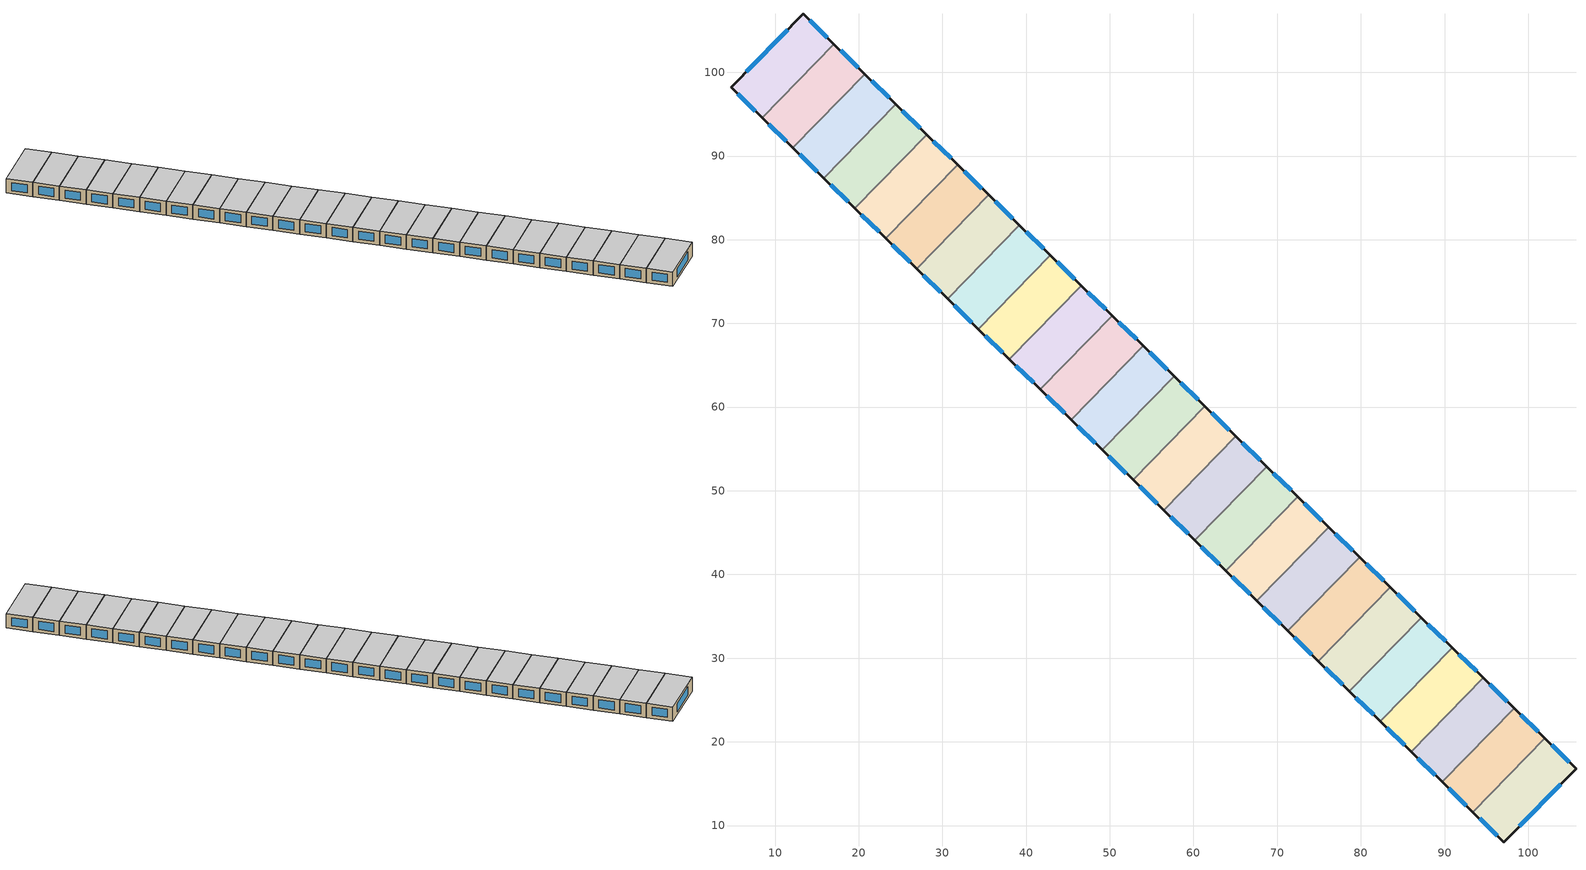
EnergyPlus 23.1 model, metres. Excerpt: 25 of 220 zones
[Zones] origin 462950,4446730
b4d3a6907eb68654_F0_dwelling_0
 floor ground (EU_floor_Construction): 105.7,16.8 97.07,8.03 93.39,11.62 101.99,20.43 z0
 wall outside (EU_wall_Construction): 93.39,11.62 97.07,8.03 105.7,16.8 101.99,20.43 z0:3
 wall to b4d3a6907eb68654_F0_dwelling_1 (EU_wall_Construction): 101.99,20.43 93.39,11.62 z0:3
 window (EU_Window_Construction): 104.91,17.58 102.79,19.65 / 98.92,9.91 103.85,14.92 / 94.18,10.85 96.28,8.8 z0.64:2.36
 ceiling to b4d3a6907eb68654_F1_dwelling_0 (EU_floor_Construction): 97.07,8.03 105.7,16.8 101.99,20.43 93.39,11.62 z3
b4d3a6907eb68654_F0_dwelling_1
 floor ground (EU_floor_Construction): 101.99,20.43 93.39,11.62 89.7,15.23 98.3,24.03 z0
 wall outside (EU_wall_Construction): 89.7,15.23 93.39,11.62 / 101.99,20.43 98.3,24.03 z0:3
 wall to b4d3a6907eb68654_F0_dwelling_2 (EU_wall_Construction): 98.3,24.03 89.7,15.23 z0:3
 window (EU_Window_Construction): 90.49,14.45 92.6,12.39 / 101.2,21.2 99.09,23.26 z0.64:2.36
 ceiling to b4d3a6907eb68654_F1_dwelling_1 (EU_floor_Construction): 93.39,11.62 101.99,20.43 98.3,24.03 89.7,15.23 z3
b4d3a6907eb68654_F0_dwelling_10
 floor ground (EU_floor_Construction): 68.76,52.88 60.16,44.08 56.47,47.69 65.06,56.49 z0
 wall outside (EU_wall_Construction): 56.47,47.69 60.16,44.08 / 68.76,52.88 65.06,56.49 z0:3
 wall to b4d3a6907eb68654_F0_dwelling_9 (EU_wall_Construction): 60.16,44.08 68.76,52.88 z0:3
 wall to b4d3a6907eb68654_F0_dwelling_11 (EU_wall_Construction): 65.06,56.49 56.47,47.69 z0:3
 window (EU_Window_Construction): 57.26,46.91 59.37,44.85 / 67.97,53.65 65.85,55.72 z0.64:2.36
 ceiling to b4d3a6907eb68654_F1_dwelling_10 (EU_floor_Construction): 60.16,44.08 68.76,52.88 65.06,56.49 56.47,47.69 z3
b4d3a6907eb68654_F0_dwelling_11
 floor ground (EU_floor_Construction): 65.06,56.49 56.47,47.69 52.77,51.29 61.37,60.1 z0
 wall outside (EU_wall_Construction): 52.77,51.29 56.47,47.69 / 65.06,56.49 61.37,60.1 z0:3
 wall to b4d3a6907eb68654_F0_dwelling_12 (EU_wall_Construction): 61.37,60.1 52.77,51.29 z0:3
 window (EU_Window_Construction): 53.56,50.52 55.67,48.46 / 64.27,57.26 62.16,59.32 z0.64:2.36
 ceiling to b4d3a6907eb68654_F1_dwelling_11 (EU_floor_Construction): 56.47,47.69 65.06,56.49 61.37,60.1 52.77,51.29 z3
b4d3a6907eb68654_F0_dwelling_12
 floor ground (EU_floor_Construction): 61.37,60.1 52.77,51.29 49.08,54.9 57.68,63.7 z0
 wall outside (EU_wall_Construction): 49.08,54.9 52.77,51.29 / 61.37,60.1 57.68,63.7 z0:3
 wall to b4d3a6907eb68654_F0_dwelling_13 (EU_wall_Construction): 57.68,63.7 49.08,54.9 z0:3
 window (EU_Window_Construction): 49.87,54.13 51.98,52.06 / 60.58,60.87 58.47,62.93 z0.64:2.36
 ceiling to b4d3a6907eb68654_F1_dwelling_12 (EU_floor_Construction): 52.77,51.29 61.37,60.1 57.68,63.7 49.08,54.9 z3
b4d3a6907eb68654_F0_dwelling_13
 floor ground (EU_floor_Construction): 57.68,63.7 49.08,54.9 45.39,58.51 53.98,67.31 z0
 wall outside (EU_wall_Construction): 45.39,58.51 49.08,54.9 / 57.68,63.7 53.98,67.31 z0:3
 wall to b4d3a6907eb68654_F0_dwelling_14 (EU_wall_Construction): 53.98,67.31 45.39,58.51 z0:3
 window (EU_Window_Construction): 46.18,57.73 48.29,55.67 / 56.89,64.47 54.77,66.54 z0.64:2.36
 ceiling to b4d3a6907eb68654_F1_dwelling_13 (EU_floor_Construction): 49.08,54.9 57.68,63.7 53.98,67.31 45.39,58.51 z3
b4d3a6907eb68654_F0_dwelling_14
 floor ground (EU_floor_Construction): 53.98,67.31 45.39,58.51 41.69,62.11 50.29,70.92 z0
 wall outside (EU_wall_Construction): 41.69,62.11 45.39,58.51 / 53.98,67.31 50.29,70.92 z0:3
 wall to b4d3a6907eb68654_F0_dwelling_15 (EU_wall_Construction): 50.29,70.92 41.69,62.11 z0:3
 window (EU_Window_Construction): 42.48,61.34 44.59,59.28 / 53.19,68.08 51.08,70.14 z0.64:2.36
 ceiling to b4d3a6907eb68654_F1_dwelling_14 (EU_floor_Construction): 45.39,58.51 53.98,67.31 50.29,70.92 41.69,62.11 z3
b4d3a6907eb68654_F0_dwelling_15
 floor ground (EU_floor_Construction): 50.29,70.92 41.69,62.11 38,65.72 46.6,74.52 z0
 wall outside (EU_wall_Construction): 38,65.72 41.69,62.11 / 50.29,70.92 46.6,74.52 z0:3
 wall to b4d3a6907eb68654_F0_dwelling_16 (EU_wall_Construction): 46.6,74.52 38,65.72 z0:3
 window (EU_Window_Construction): 38.79,64.95 40.9,62.89 / 49.5,71.69 47.39,73.75 z0.64:2.36
 ceiling to b4d3a6907eb68654_F1_dwelling_15 (EU_floor_Construction): 41.69,62.11 50.29,70.92 46.6,74.52 38,65.72 z3
b4d3a6907eb68654_F0_dwelling_16
 floor ground (EU_floor_Construction): 46.6,74.52 38,65.72 34.31,69.33 42.9,78.13 z0
 wall outside (EU_wall_Construction): 34.31,69.33 38,65.72 / 46.6,74.52 42.9,78.13 z0:3
 wall to b4d3a6907eb68654_F0_dwelling_17 (EU_wall_Construction): 42.9,78.13 34.31,69.33 z0:3
 window (EU_Window_Construction): 35.1,68.55 37.21,66.49 / 45.8,75.3 43.69,77.36 z0.64:2.36
 ceiling to b4d3a6907eb68654_F1_dwelling_16 (EU_floor_Construction): 38,65.72 46.6,74.52 42.9,78.13 34.31,69.33 z3
b4d3a6907eb68654_F0_dwelling_17
 floor ground (EU_floor_Construction): 42.9,78.13 34.31,69.33 30.61,72.93 39.21,81.74 z0
 wall outside (EU_wall_Construction): 30.61,72.93 34.31,69.33 / 42.9,78.13 39.21,81.74 z0:3
 wall to b4d3a6907eb68654_F0_dwelling_18 (EU_wall_Construction): 39.21,81.74 30.61,72.93 z0:3
 window (EU_Window_Construction): 31.4,72.16 33.51,70.1 / 42.11,78.9 40,80.96 z0.64:2.36
 ceiling to b4d3a6907eb68654_F1_dwelling_17 (EU_floor_Construction): 34.31,69.33 42.9,78.13 39.21,81.74 30.61,72.93 z3
b4d3a6907eb68654_F0_dwelling_18
 floor ground (EU_floor_Construction): 39.21,81.74 30.61,72.93 26.92,76.54 35.52,85.34 z0
 wall outside (EU_wall_Construction): 26.92,76.54 30.61,72.93 / 39.21,81.74 35.52,85.34 z0:3
 wall to b4d3a6907eb68654_F0_dwelling_19 (EU_wall_Construction): 35.52,85.34 26.92,76.54 z0:3
 window (EU_Window_Construction): 27.71,75.77 29.82,73.71 / 38.42,82.51 36.31,84.57 z0.64:2.36
 ceiling to b4d3a6907eb68654_F1_dwelling_18 (EU_floor_Construction): 30.61,72.93 39.21,81.74 35.52,85.34 26.92,76.54 z3
b4d3a6907eb68654_F0_dwelling_19
 floor ground (EU_floor_Construction): 35.52,85.34 26.92,76.54 23.22,80.15 31.82,88.95 z0
 wall outside (EU_wall_Construction): 23.22,80.15 26.92,76.54 / 35.52,85.34 31.82,88.95 z0:3
 wall to b4d3a6907eb68654_F0_dwelling_20 (EU_wall_Construction): 31.82,88.95 23.22,80.15 z0:3
 window (EU_Window_Construction): 24.02,79.38 26.13,77.31 / 34.72,86.12 32.61,88.18 z0.64:2.36
 ceiling to b4d3a6907eb68654_F1_dwelling_19 (EU_floor_Construction): 26.92,76.54 35.52,85.34 31.82,88.95 23.22,80.15 z3
b4d3a6907eb68654_F0_dwelling_2
 floor ground (EU_floor_Construction): 98.3,24.03 89.7,15.23 86.01,18.83 94.61,27.64 z0
 wall outside (EU_wall_Construction): 86.01,18.83 89.7,15.23 / 98.3,24.03 94.61,27.64 z0:3
 wall to b4d3a6907eb68654_F0_dwelling_3 (EU_wall_Construction): 94.61,27.64 86.01,18.83 z0:3
 window (EU_Window_Construction): 86.8,18.06 88.91,16 / 97.51,24.8 95.4,26.87 z0.64:2.36
 ceiling to b4d3a6907eb68654_F1_dwelling_2 (EU_floor_Construction): 89.7,15.23 98.3,24.03 94.61,27.64 86.01,18.83 z3
b4d3a6907eb68654_F0_dwelling_20
 floor ground (EU_floor_Construction): 31.82,88.95 23.22,80.15 19.53,83.76 28.13,92.56 z0
 wall outside (EU_wall_Construction): 19.53,83.76 23.22,80.15 / 31.82,88.95 28.13,92.56 z0:3
 wall to b4d3a6907eb68654_F0_dwelling_21 (EU_wall_Construction): 28.13,92.56 19.53,83.76 z0:3
 window (EU_Window_Construction): 20.32,82.98 22.43,80.92 / 31.03,89.72 28.92,91.79 z0.64:2.36
 ceiling to b4d3a6907eb68654_F1_dwelling_20 (EU_floor_Construction): 23.22,80.15 31.82,88.95 28.13,92.56 19.53,83.76 z3
b4d3a6907eb68654_F0_dwelling_21
 floor ground (EU_floor_Construction): 28.13,92.56 19.53,83.76 15.84,87.36 24.43,96.17 z0
 wall outside (EU_wall_Construction): 15.84,87.36 19.53,83.76 / 28.13,92.56 24.43,96.17 z0:3
 wall to b4d3a6907eb68654_F0_dwelling_22 (EU_wall_Construction): 24.43,96.17 15.84,87.36 z0:3
 window (EU_Window_Construction): 16.63,86.59 18.74,84.53 / 27.34,93.33 25.22,95.39 z0.64:2.36
 ceiling to b4d3a6907eb68654_F1_dwelling_21 (EU_floor_Construction): 19.53,83.76 28.13,92.56 24.43,96.17 15.84,87.36 z3
b4d3a6907eb68654_F0_dwelling_22
 floor ground (EU_floor_Construction): 24.43,96.17 15.84,87.36 12.14,90.97 20.74,99.77 z0
 wall outside (EU_wall_Construction): 12.14,90.97 15.84,87.36 / 24.43,96.17 20.74,99.77 z0:3
 wall to b4d3a6907eb68654_F0_dwelling_23 (EU_wall_Construction): 20.74,99.77 12.14,90.97 z0:3
 window (EU_Window_Construction): 12.94,90.2 15.05,88.14 / 23.64,96.94 21.53,99 z0.64:2.36
 ceiling to b4d3a6907eb68654_F1_dwelling_22 (EU_floor_Construction): 15.84,87.36 24.43,96.17 20.74,99.77 12.14,90.97 z3
b4d3a6907eb68654_F0_dwelling_23
 floor ground (EU_floor_Construction): 20.74,99.77 12.14,90.97 8.45,94.58 17.04,103.38 z0
 wall outside (EU_wall_Construction): 8.45,94.58 12.14,90.97 / 20.74,99.77 17.04,103.38 z0:3
 wall to b4d3a6907eb68654_F0_dwelling_24 (EU_wall_Construction): 17.04,103.38 8.45,94.58 z0:3
 window (EU_Window_Construction): 9.24,93.81 11.35,91.74 / 19.95,100.55 17.84,102.61 z0.64:2.36
 ceiling to b4d3a6907eb68654_F1_dwelling_23 (EU_floor_Construction): 12.14,90.97 20.74,99.77 17.04,103.38 8.45,94.58 z3
b4d3a6907eb68654_F0_dwelling_24
 floor ground (EU_floor_Construction): 17.04,103.38 8.45,94.58 4.74,98.2 13.37,106.97 z0
 wall outside (EU_wall_Construction): 17.04,103.38 13.37,106.97 4.74,98.2 8.45,94.58 z0:3
 window (EU_Window_Construction): 5.53,97.43 7.65,95.36 / 11.52,105.09 6.59,100.08 / 16.26,104.15 14.15,106.2 z0.64:2.36
 ceiling to b4d3a6907eb68654_F1_dwelling_24 (EU_floor_Construction): 8.45,94.58 17.04,103.38 13.37,106.97 4.74,98.2 z3
b4d3a6907eb68654_F0_dwelling_3
 floor ground (EU_floor_Construction): 94.61,27.64 86.01,18.83 82.32,22.44 90.91,31.24 z0
 wall outside (EU_wall_Construction): 82.32,22.44 86.01,18.83 / 94.61,27.64 90.91,31.24 z0:3
 wall to b4d3a6907eb68654_F0_dwelling_4 (EU_wall_Construction): 90.91,31.24 82.32,22.44 z0:3
 window (EU_Window_Construction): 83.11,21.67 85.22,19.61 / 93.82,28.41 91.71,30.47 z0.64:2.36
 ceiling to b4d3a6907eb68654_F1_dwelling_3 (EU_floor_Construction): 86.01,18.83 94.61,27.64 90.91,31.24 82.32,22.44 z3
b4d3a6907eb68654_F0_dwelling_4
 floor ground (EU_floor_Construction): 90.91,31.24 82.32,22.44 78.62,26.05 87.22,34.85 z0
 wall outside (EU_wall_Construction): 78.62,26.05 82.32,22.44 / 90.91,31.24 87.22,34.85 z0:3
 wall to b4d3a6907eb68654_F0_dwelling_5 (EU_wall_Construction): 87.22,34.85 78.62,26.05 z0:3
 window (EU_Window_Construction): 79.41,25.27 81.52,23.21 / 90.12,32.02 88.01,34.08 z0.64:2.36
 ceiling to b4d3a6907eb68654_F1_dwelling_4 (EU_floor_Construction): 82.32,22.44 90.91,31.24 87.22,34.85 78.62,26.05 z3
b4d3a6907eb68654_F0_dwelling_5
 floor ground (EU_floor_Construction): 87.22,34.85 78.62,26.05 74.93,29.65 83.53,38.46 z0
 wall outside (EU_wall_Construction): 74.93,29.65 78.62,26.05 / 87.22,34.85 83.53,38.46 z0:3
 wall to b4d3a6907eb68654_F0_dwelling_6 (EU_wall_Construction): 83.53,38.46 74.93,29.65 z0:3
 window (EU_Window_Construction): 75.72,28.88 77.83,26.82 / 86.43,35.62 84.32,37.68 z0.64:2.36
 ceiling to b4d3a6907eb68654_F1_dwelling_5 (EU_floor_Construction): 78.62,26.05 87.22,34.85 83.53,38.46 74.93,29.65 z3
b4d3a6907eb68654_F0_dwelling_6
 floor ground (EU_floor_Construction): 83.53,38.46 74.93,29.65 71.24,33.26 79.84,42.06 z0
 wall outside (EU_wall_Construction): 71.24,33.26 74.93,29.65 / 83.53,38.46 79.84,42.06 z0:3
 wall to b4d3a6907eb68654_F0_dwelling_7 (EU_wall_Construction): 79.84,42.06 71.24,33.26 z0:3
 window (EU_Window_Construction): 72.03,32.49 74.14,30.43 / 82.74,39.23 80.63,41.29 z0.64:2.36
 ceiling to b4d3a6907eb68654_F1_dwelling_6 (EU_floor_Construction): 74.93,29.65 83.53,38.46 79.84,42.06 71.24,33.26 z3
b4d3a6907eb68654_F0_dwelling_7
 floor ground (EU_floor_Construction): 79.84,42.06 71.24,33.26 67.54,36.87 76.14,45.67 z0
 wall outside (EU_wall_Construction): 67.54,36.87 71.24,33.26 / 79.84,42.06 76.14,45.67 z0:3
 wall to b4d3a6907eb68654_F0_dwelling_8 (EU_wall_Construction): 76.14,45.67 67.54,36.87 z0:3
 window (EU_Window_Construction): 68.34,36.09 70.45,34.03 / 79.04,42.84 76.93,44.9 z0.64:2.36
 ceiling to b4d3a6907eb68654_F1_dwelling_7 (EU_floor_Construction): 71.24,33.26 79.84,42.06 76.14,45.67 67.54,36.87 z3
b4d3a6907eb68654_F0_dwelling_8
 floor ground (EU_floor_Construction): 76.14,45.67 67.54,36.87 63.85,40.47 72.45,49.28 z0
 wall outside (EU_wall_Construction): 63.85,40.47 67.54,36.87 / 76.14,45.67 72.45,49.28 z0:3
 wall to b4d3a6907eb68654_F0_dwelling_9 (EU_wall_Construction): 72.45,49.28 63.85,40.47 z0:3
 window (EU_Window_Construction): 64.64,39.7 66.75,37.64 / 75.35,46.44 73.24,48.5 z0.64:2.36
 ceiling to b4d3a6907eb68654_F1_dwelling_8 (EU_floor_Construction): 67.54,36.87 76.14,45.67 72.45,49.28 63.85,40.47 z3
b4d3a6907eb68654_F0_dwelling_9
 floor ground (EU_floor_Construction): 72.45,49.28 63.85,40.47 60.16,44.08 68.76,52.88 z0
 wall outside (EU_wall_Construction): 60.16,44.08 63.85,40.47 / 72.45,49.28 68.76,52.88 z0:3
 window (EU_Window_Construction): 60.95,43.31 63.06,41.25 / 71.66,50.05 69.55,52.11 z0.64:2.36
 ceiling to b4d3a6907eb68654_F1_dwelling_9 (EU_floor_Construction): 63.85,40.47 72.45,49.28 68.76,52.88 60.16,44.08 z3
[Building]
EU S2 Campaign: North Axis=0; Terrain=City; Solar Distribution=FullExterior
[Site:Location]
Yerevan-Zvartnots.Intl.AP: Latitude=40.15; Longitude=44.383; Time Zone=4; Elevation=854
[SizingPeriod:WeatherFileDays]
AnnualSizingPeriod: Begin Month=1; Begin Day of Month=1; End Month=12; End Day of Month=31; Day of Week for Start Day=Monday; Use Weather File Daylight Saving Period=No; Use Weather File Rain and Snow Indicators=No
[MATERIAL]
EU_InternalMass_Material: Roughness=MediumRough; Thickness=0.1; Conductivity=1; Density=1800; Specific Heat=900; Thermal Absorptance=0.9; Solar Absorptance=0.7; Visible Absorptance=0.7
[MATERIAL:NOMASS] Roughness=MediumRough; Thermal Absorptance=0.9; Solar Absorptance=0.7; Visible Absorptance=0.7
Name | Thermal Resistance
EU_wall_NoMass | 1.05043
EU_floor_NoMass | 0.478065
[WINDOWMATERIAL:SIMPLEGLAZINGSYSTEM]
EU_Window_SimpleGlazing: UFactor=2.5566; Solar Heat Gain Coefficient=0.75; Visible Transmittance=0.75
[CONSTRUCTION]
EU_wall_Construction: EU_wall_NoMass
EU_floor_Construction: EU_floor_NoMass
EU_Window_Construction: EU_Window_SimpleGlazing
EU_InternalMass_Construction: EU_InternalMass_Material
[ZONE] Type=1; Multiplier=1; Ceiling Height=autocalculate; Floor Area=autocalculate; Part of Total Floor Area=Yes
Name | Volume
b4d3a6907eb68654_F0_dwelling_0; b4d3a6907eb68654_F0_dwelling_5 | 190.563
b4d3a6907eb68654_F0_dwelling_1; b4d3a6907eb68654_F0_dwelling_2 | 190.556
b4d3a6907eb68654_F0_dwelling_10; b4d3a6907eb68654_F0_dwelling_8 | 190.575
b4d3a6907eb68654_F0_dwelling_11 | 190.55
b4d3a6907eb68654_F0_dwelling_12 | 190.549
b4d3a6907eb68654_F0_dwelling_13; b4d3a6907eb68654_F0_dwelling_3; b4d3a6907eb68654_F0_dwelling_4 | 190.582
b4d3a6907eb68654_F0_dwelling_14 | 190.557
b4d3a6907eb68654_F0_dwelling_15 | 190.59
b4d3a6907eb68654_F0_dwelling_16 | 190.545
b4d3a6907eb68654_F0_dwelling_17 | 190.58
b4d3a6907eb68654_F0_dwelling_18 | 190.534
b4d3a6907eb68654_F0_dwelling_19 | 190.562
b4d3a6907eb68654_F0_dwelling_20 | 190.587
b4d3a6907eb68654_F0_dwelling_21 | 190.524
b4d3a6907eb68654_F0_dwelling_22 | 190.558
b4d3a6907eb68654_F0_dwelling_23 | 190.609
b4d3a6907eb68654_F0_dwelling_24 | 190.527
b4d3a6907eb68654_F0_dwelling_6 | 190.553
b4d3a6907eb68654_F0_dwelling_7 | 190.56
b4d3a6907eb68654_F0_dwelling_9 | 190.523
[INTERNALMASS] Construction=EU_InternalMass_Construction
Name | Zone or ZoneList | Surface Area
b4d3a6907eb68654_F0_dwelling_0_EU_InternalMass | b4d3a6907eb68654_F0_dwelling_0 | 63.5208
b4d3a6907eb68654_F0_dwelling_1_EU_InternalMass | b4d3a6907eb68654_F0_dwelling_1 | 63.5187
b4d3a6907eb68654_F0_dwelling_2_EU_InternalMass | b4d3a6907eb68654_F0_dwelling_2 | 63.5187
b4d3a6907eb68654_F0_dwelling_3_EU_InternalMass | b4d3a6907eb68654_F0_dwelling_3 | 63.5273
b4d3a6907eb68654_F0_dwelling_4_EU_InternalMass | b4d3a6907eb68654_F0_dwelling_4 | 63.5273
b4d3a6907eb68654_F0_dwelling_5_EU_InternalMass | b4d3a6907eb68654_F0_dwelling_5 | 63.5211
b4d3a6907eb68654_F0_dwelling_6_EU_InternalMass | b4d3a6907eb68654_F0_dwelling_6 | 63.5176
b4d3a6907eb68654_F0_dwelling_7_EU_InternalMass | b4d3a6907eb68654_F0_dwelling_7 | 63.52
b4d3a6907eb68654_F0_dwelling_8_EU_InternalMass | b4d3a6907eb68654_F0_dwelling_8 | 63.5251
b4d3a6907eb68654_F0_dwelling_9_EU_InternalMass | b4d3a6907eb68654_F0_dwelling_9 | 63.5077
b4d3a6907eb68654_F0_dwelling_10_EU_InternalMass | b4d3a6907eb68654_F0_dwelling_10 | 63.5251
b4d3a6907eb68654_F0_dwelling_11_EU_InternalMass | b4d3a6907eb68654_F0_dwelling_11 | 63.5164
b4d3a6907eb68654_F0_dwelling_12_EU_InternalMass | b4d3a6907eb68654_F0_dwelling_12 | 63.5164
b4d3a6907eb68654_F0_dwelling_13_EU_InternalMass | b4d3a6907eb68654_F0_dwelling_13 | 63.5277
b4d3a6907eb68654_F0_dwelling_14_EU_InternalMass | b4d3a6907eb68654_F0_dwelling_14 | 63.5189
b4d3a6907eb68654_F0_dwelling_15_EU_InternalMass | b4d3a6907eb68654_F0_dwelling_15 | 63.5301
b4d3a6907eb68654_F0_dwelling_16_EU_InternalMass | b4d3a6907eb68654_F0_dwelling_16 | 63.5153
b4d3a6907eb68654_F0_dwelling_17_EU_InternalMass | b4d3a6907eb68654_F0_dwelling_17 | 63.5265
b4d3a6907eb68654_F0_dwelling_18_EU_InternalMass | b4d3a6907eb68654_F0_dwelling_18 | 63.5116
b4d3a6907eb68654_F0_dwelling_19_EU_InternalMass | b4d3a6907eb68654_F0_dwelling_19 | 63.5204
b4d3a6907eb68654_F0_dwelling_20_EU_InternalMass | b4d3a6907eb68654_F0_dwelling_20 | 63.529
b4d3a6907eb68654_F0_dwelling_21_EU_InternalMass | b4d3a6907eb68654_F0_dwelling_21 | 63.508
b4d3a6907eb68654_F0_dwelling_22_EU_InternalMass | b4d3a6907eb68654_F0_dwelling_22 | 63.5192
b4d3a6907eb68654_F0_dwelling_23_EU_InternalMass | b4d3a6907eb68654_F0_dwelling_23 | 63.5366
b4d3a6907eb68654_F0_dwelling_24_EU_InternalMass | b4d3a6907eb68654_F0_dwelling_24 | 63.5092
[OTHEREQUIPMENT] Fuel Type=Electricity; Design Level Calculation Method=Watts/Area; Power per Zone Floor Area=1; Fraction Latent=0; Fraction Radiant=0; Fraction Lost=0; Carbon Dioxide Generation Rate=0; EndUse Subcategory=EU_Step8_InternalGains
Name | Zone or ZoneList or Space or SpaceList | Schedule
EU_Step8_InternalGain_b4d3a6907eb68654_F0_dwelling_0_f000 | b4d3a6907eb68654_F0_dwelling_0 | EU_Step8_GainSchedule_b4d3a6907eb68654_F0_dwelling_0_f000
EU_Step8_InternalGain_b4d3a6907eb68654_F0_dwelling_1_f000 | b4d3a6907eb68654_F0_dwelling_1 | EU_Step8_GainSchedule_b4d3a6907eb68654_F0_dwelling_1_f000
EU_Step8_InternalGain_b4d3a6907eb68654_F0_dwelling_2_f000 | b4d3a6907eb68654_F0_dwelling_2 | EU_Step8_GainSchedule_b4d3a6907eb68654_F0_dwelling_2_f000
EU_Step8_InternalGain_b4d3a6907eb68654_F0_dwelling_3_f000 | b4d3a6907eb68654_F0_dwelling_3 | EU_Step8_GainSchedule_b4d3a6907eb68654_F0_dwelling_3_f000
EU_Step8_InternalGain_b4d3a6907eb68654_F0_dwelling_4_f000 | b4d3a6907eb68654_F0_dwelling_4 | EU_Step8_GainSchedule_b4d3a6907eb68654_F0_dwelling_4_f000
EU_Step8_InternalGain_b4d3a6907eb68654_F0_dwelling_5_f000 | b4d3a6907eb68654_F0_dwelling_5 | EU_Step8_GainSchedule_b4d3a6907eb68654_F0_dwelling_5_f000
EU_Step8_InternalGain_b4d3a6907eb68654_F0_dwelling_6_f000 | b4d3a6907eb68654_F0_dwelling_6 | EU_Step8_GainSchedule_b4d3a6907eb68654_F0_dwelling_6_f000
EU_Step8_InternalGain_b4d3a6907eb68654_F0_dwelling_7_f000 | b4d3a6907eb68654_F0_dwelling_7 | EU_Step8_GainSchedule_b4d3a6907eb68654_F0_dwelling_7_f000
EU_Step8_InternalGain_b4d3a6907eb68654_F0_dwelling_8_f000 | b4d3a6907eb68654_F0_dwelling_8 | EU_Step8_GainSchedule_b4d3a6907eb68654_F0_dwelling_8_f000
EU_Step8_InternalGain_b4d3a6907eb68654_F0_dwelling_9_f000 | b4d3a6907eb68654_F0_dwelling_9 | EU_Step8_GainSchedule_b4d3a6907eb68654_F0_dwelling_9_f000
EU_Step8_InternalGain_b4d3a6907eb68654_F0_dwelling_10_f000 | b4d3a6907eb68654_F0_dwelling_10 | EU_Step8_GainSchedule_b4d3a6907eb68654_F0_dwelling_10_f000
EU_Step8_InternalGain_b4d3a6907eb68654_F0_dwelling_11_f000 | b4d3a6907eb68654_F0_dwelling_11 | EU_Step8_GainSchedule_b4d3a6907eb68654_F0_dwelling_11_f000
EU_Step8_InternalGain_b4d3a6907eb68654_F0_dwelling_12_f000 | b4d3a6907eb68654_F0_dwelling_12 | EU_Step8_GainSchedule_b4d3a6907eb68654_F0_dwelling_12_f000
EU_Step8_InternalGain_b4d3a6907eb68654_F0_dwelling_13_f000 | b4d3a6907eb68654_F0_dwelling_13 | EU_Step8_GainSchedule_b4d3a6907eb68654_F0_dwelling_13_f000
EU_Step8_InternalGain_b4d3a6907eb68654_F0_dwelling_14_f000 | b4d3a6907eb68654_F0_dwelling_14 | EU_Step8_GainSchedule_b4d3a6907eb68654_F0_dwelling_14_f000
EU_Step8_InternalGain_b4d3a6907eb68654_F0_dwelling_15_f000 | b4d3a6907eb68654_F0_dwelling_15 | EU_Step8_GainSchedule_b4d3a6907eb68654_F0_dwelling_15_f000
EU_Step8_InternalGain_b4d3a6907eb68654_F0_dwelling_16_f000 | b4d3a6907eb68654_F0_dwelling_16 | EU_Step8_GainSchedule_b4d3a6907eb68654_F0_dwelling_16_f000
EU_Step8_InternalGain_b4d3a6907eb68654_F0_dwelling_17_f000 | b4d3a6907eb68654_F0_dwelling_17 | EU_Step8_GainSchedule_b4d3a6907eb68654_F0_dwelling_17_f000
EU_Step8_InternalGain_b4d3a6907eb68654_F0_dwelling_18_f000 | b4d3a6907eb68654_F0_dwelling_18 | EU_Step8_GainSchedule_b4d3a6907eb68654_F0_dwelling_18_f000
EU_Step8_InternalGain_b4d3a6907eb68654_F0_dwelling_19_f000 | b4d3a6907eb68654_F0_dwelling_19 | EU_Step8_GainSchedule_b4d3a6907eb68654_F0_dwelling_19_f000
EU_Step8_InternalGain_b4d3a6907eb68654_F0_dwelling_20_f000 | b4d3a6907eb68654_F0_dwelling_20 | EU_Step8_GainSchedule_b4d3a6907eb68654_F0_dwelling_20_f000
EU_Step8_InternalGain_b4d3a6907eb68654_F0_dwelling_21_f000 | b4d3a6907eb68654_F0_dwelling_21 | EU_Step8_GainSchedule_b4d3a6907eb68654_F0_dwelling_21_f000
EU_Step8_InternalGain_b4d3a6907eb68654_F0_dwelling_22_f000 | b4d3a6907eb68654_F0_dwelling_22 | EU_Step8_GainSchedule_b4d3a6907eb68654_F0_dwelling_22_f000
EU_Step8_InternalGain_b4d3a6907eb68654_F0_dwelling_23_f000 | b4d3a6907eb68654_F0_dwelling_23 | EU_Step8_GainSchedule_b4d3a6907eb68654_F0_dwelling_23_f000
EU_Step8_InternalGain_b4d3a6907eb68654_F0_dwelling_24_f000 | b4d3a6907eb68654_F0_dwelling_24 | EU_Step8_GainSchedule_b4d3a6907eb68654_F0_dwelling_24_f000
[ZONEVENTILATION:DESIGNFLOWRATE] Schedule=EU_AlwaysOn; Design Flow Rate Calculation Method=AirChanges/Hour; Air Changes per Hour=0.557805; Ventilation Type=Natural; Fan Pressure Rise=0; Fan Total Efficiency=1; Constant Term Coefficient=1; Temperature Term Coefficient=0; Velocity Term Coefficient=0; Velocity Squared Term Coefficient=0; Minimum Indoor Temperature=-100; Maximum Indoor Temperature=100; Delta Temperature=-100; Minimum Outdoor Temperature=-100; Maximum Outdoor Temperature=100; Maximum Wind Speed=40
Name | Zone or ZoneList or Space or SpaceList
EU_ConstantAir_b4d3a6907eb68654_F0_dwelling_0 | b4d3a6907eb68654_F0_dwelling_0
EU_ConstantAir_b4d3a6907eb68654_F0_dwelling_1 | b4d3a6907eb68654_F0_dwelling_1
EU_ConstantAir_b4d3a6907eb68654_F0_dwelling_2 | b4d3a6907eb68654_F0_dwelling_2
EU_ConstantAir_b4d3a6907eb68654_F0_dwelling_3 | b4d3a6907eb68654_F0_dwelling_3
EU_ConstantAir_b4d3a6907eb68654_F0_dwelling_4 | b4d3a6907eb68654_F0_dwelling_4
EU_ConstantAir_b4d3a6907eb68654_F0_dwelling_5 | b4d3a6907eb68654_F0_dwelling_5
EU_ConstantAir_b4d3a6907eb68654_F0_dwelling_6 | b4d3a6907eb68654_F0_dwelling_6
EU_ConstantAir_b4d3a6907eb68654_F0_dwelling_7 | b4d3a6907eb68654_F0_dwelling_7
EU_ConstantAir_b4d3a6907eb68654_F0_dwelling_8 | b4d3a6907eb68654_F0_dwelling_8
EU_ConstantAir_b4d3a6907eb68654_F0_dwelling_9 | b4d3a6907eb68654_F0_dwelling_9
EU_ConstantAir_b4d3a6907eb68654_F0_dwelling_10 | b4d3a6907eb68654_F0_dwelling_10
EU_ConstantAir_b4d3a6907eb68654_F0_dwelling_11 | b4d3a6907eb68654_F0_dwelling_11
EU_ConstantAir_b4d3a6907eb68654_F0_dwelling_12 | b4d3a6907eb68654_F0_dwelling_12
EU_ConstantAir_b4d3a6907eb68654_F0_dwelling_13 | b4d3a6907eb68654_F0_dwelling_13
EU_ConstantAir_b4d3a6907eb68654_F0_dwelling_14 | b4d3a6907eb68654_F0_dwelling_14
EU_ConstantAir_b4d3a6907eb68654_F0_dwelling_15 | b4d3a6907eb68654_F0_dwelling_15
EU_ConstantAir_b4d3a6907eb68654_F0_dwelling_16 | b4d3a6907eb68654_F0_dwelling_16
EU_ConstantAir_b4d3a6907eb68654_F0_dwelling_17 | b4d3a6907eb68654_F0_dwelling_17
EU_ConstantAir_b4d3a6907eb68654_F0_dwelling_18 | b4d3a6907eb68654_F0_dwelling_18
EU_ConstantAir_b4d3a6907eb68654_F0_dwelling_19 | b4d3a6907eb68654_F0_dwelling_19
EU_ConstantAir_b4d3a6907eb68654_F0_dwelling_20 | b4d3a6907eb68654_F0_dwelling_20
EU_ConstantAir_b4d3a6907eb68654_F0_dwelling_21 | b4d3a6907eb68654_F0_dwelling_21
EU_ConstantAir_b4d3a6907eb68654_F0_dwelling_22 | b4d3a6907eb68654_F0_dwelling_22
EU_ConstantAir_b4d3a6907eb68654_F0_dwelling_23 | b4d3a6907eb68654_F0_dwelling_23
EU_ConstantAir_b4d3a6907eb68654_F0_dwelling_24 | b4d3a6907eb68654_F0_dwelling_24
[HVACTEMPLATE:THERMOSTAT] Constant Heating Setpoint=20; Constant Cooling Setpoint=50
EU_HeatOnly_b4d3a6907eb68654_F0_dwelling_0; EU_HeatOnly_b4d3a6907eb68654_F0_dwelling_1; EU_HeatOnly_b4d3a6907eb68654_F0_dwelling_2; EU_HeatOnly_b4d3a6907eb68654_F0_dwelling_3; EU_HeatOnly_b4d3a6907eb68654_F0_dwelling_4; EU_HeatOnly_b4d3a6907eb68654_F0_dwelling_5; EU_HeatOnly_b4d3a6907eb68654_F0_dwelling_6; EU_HeatOnly_b4d3a6907eb68654_F0_dwelling_7; EU_HeatOnly_b4d3a6907eb68654_F0_dwelling_8; EU_HeatOnly_b4d3a6907eb68654_F0_dwelling_9; EU_HeatOnly_b4d3a6907eb68654_F0_dwelling_10; EU_HeatOnly_b4d3a6907eb68654_F0_dwelling_11; EU_HeatOnly_b4d3a6907eb68654_F0_dwelling_12; EU_HeatOnly_b4d3a6907eb68654_F0_dwelling_13; EU_HeatOnly_b4d3a6907eb68654_F0_dwelling_14; EU_HeatOnly_b4d3a6907eb68654_F0_dwelling_15; EU_HeatOnly_b4d3a6907eb68654_F0_dwelling_16; EU_HeatOnly_b4d3a6907eb68654_F0_dwelling_17; EU_HeatOnly_b4d3a6907eb68654_F0_dwelling_18; EU_HeatOnly_b4d3a6907eb68654_F0_dwelling_19; EU_HeatOnly_b4d3a6907eb68654_F0_dwelling_20; EU_HeatOnly_b4d3a6907eb68654_F0_dwelling_21; EU_HeatOnly_b4d3a6907eb68654_F0_dwelling_22; EU_HeatOnly_b4d3a6907eb68654_F0_dwelling_23; EU_HeatOnly_b4d3a6907eb68654_F0_dwelling_24; EU_HeatOnly_b4d3a6907eb68654_F1_dwelling_0; EU_HeatOnly_b4d3a6907eb68654_F1_dwelling_1; EU_HeatOnly_b4d3a6907eb68654_F1_dwelling_2; EU_HeatOnly_b4d3a6907eb68654_F1_dwelling_3; EU_HeatOnly_b4d3a6907eb68654_F1_dwelling_4; EU_HeatOnly_b4d3a6907eb68654_F1_dwelling_5; EU_HeatOnly_b4d3a6907eb68654_F1_dwelling_6; EU_HeatOnly_b4d3a6907eb68654_F1_dwelling_7; EU_HeatOnly_b4d3a6907eb68654_F1_dwelling_8; EU_HeatOnly_b4d3a6907eb68654_F1_dwelling_9; EU_HeatOnly_b4d3a6907eb68654_F1_dwelling_10; EU_HeatOnly_b4d3a6907eb68654_F1_dwelling_11; EU_HeatOnly_b4d3a6907eb68654_F1_dwelling_12; EU_HeatOnly_b4d3a6907eb68654_F1_dwelling_13; EU_HeatOnly_b4d3a6907eb68654_F1_dwelling_14; EU_HeatOnly_b4d3a6907eb68654_F1_dwelling_15; EU_HeatOnly_b4d3a6907eb68654_F1_dwelling_16; EU_HeatOnly_b4d3a6907eb68654_F1_dwelling_17; EU_HeatOnly_b4d3a6907eb68654_F1_dwelling_18; EU_HeatOnly_b4d3a6907eb68654_F1_dwelling_19; EU_HeatOnly_b4d3a6907eb68654_F1_dwelling_20; EU_HeatOnly_b4d3a6907eb68654_F1_dwelling_21; EU_HeatOnly_b4d3a6907eb68654_F1_dwelling_22; EU_HeatOnly_b4d3a6907eb68654_F1_dwelling_23; EU_HeatOnly_b4d3a6907eb68654_F1_dwelling_24; EU_HeatOnly_b4d3a6907eb68654_F2_dwelling_0; EU_HeatOnly_b4d3a6907eb68654_F2_dwelling_1; EU_HeatOnly_b4d3a6907eb68654_F2_dwelling_2; EU_HeatOnly_b4d3a6907eb68654_F2_dwelling_3; EU_HeatOnly_b4d3a6907eb68654_F2_dwelling_4; EU_HeatOnly_b4d3a6907eb68654_F2_dwelling_5; EU_HeatOnly_b4d3a6907eb68654_F2_dwelling_6; EU_HeatOnly_b4d3a6907eb68654_F2_dwelling_7; EU_HeatOnly_b4d3a6907eb68654_F2_dwelling_8; EU_HeatOnly_b4d3a6907eb68654_F2_dwelling_9; EU_HeatOnly_b4d3a6907eb68654_F2_dwelling_10; EU_HeatOnly_b4d3a6907eb68654_F2_dwelling_11; EU_HeatOnly_b4d3a6907eb68654_F2_dwelling_12; EU_HeatOnly_b4d3a6907eb68654_F2_dwelling_13; EU_HeatOnly_b4d3a6907eb68654_F2_dwelling_14; EU_HeatOnly_b4d3a6907eb68654_F2_dwelling_15; EU_HeatOnly_b4d3a6907eb68654_F2_dwelling_16; EU_HeatOnly_b4d3a6907eb68654_F2_dwelling_17; EU_HeatOnly_b4d3a6907eb68654_F2_dwelling_18; EU_HeatOnly_b4d3a6907eb68654_F2_dwelling_19; EU_HeatOnly_b4d3a6907eb68654_F2_dwelling_20; EU_HeatOnly_b4d3a6907eb68654_F2_dwelling_21; EU_HeatOnly_b4d3a6907eb68654_F2_dwelling_22; EU_HeatOnly_b4d3a6907eb68654_F2_dwelling_23; EU_HeatOnly_b4d3a6907eb68654_F2_dwelling_24; EU_HeatOnly_b4d3a6907eb68654_F3_dwelling_0; EU_HeatOnly_b4d3a6907eb68654_F3_dwelling_1; EU_HeatOnly_b4d3a6907eb68654_F3_dwelling_2; EU_HeatOnly_b4d3a6907eb68654_F3_dwelling_3; EU_HeatOnly_b4d3a6907eb68654_F3_dwelling_4; EU_HeatOnly_b4d3a6907eb68654_F3_dwelling_5; EU_HeatOnly_b4d3a6907eb68654_F3_dwelling_6; EU_HeatOnly_b4d3a6907eb68654_F3_dwelling_7; EU_HeatOnly_b4d3a6907eb68654_F3_dwelling_8; EU_HeatOnly_b4d3a6907eb68654_F3_dwelling_9; EU_HeatOnly_b4d3a6907eb68654_F3_dwelling_10; EU_HeatOnly_b4d3a6907eb68654_F3_dwelling_11; EU_HeatOnly_b4d3a6907eb68654_F3_dwelling_12; EU_HeatOnly_b4d3a6907eb68654_F3_dwelling_13; EU_HeatOnly_b4d3a6907eb68654_F3_dwelling_14; EU_HeatOnly_b4d3a6907eb68654_F3_dwelling_15; EU_HeatOnly_b4d3a6907eb68654_F3_dwelling_16; EU_HeatOnly_b4d3a6907eb68654_F3_dwelling_17; EU_HeatOnly_b4d3a6907eb68654_F3_dwelling_18; EU_HeatOnly_b4d3a6907eb68654_F3_dwelling_19; EU_HeatOnly_b4d3a6907eb68654_F3_dwelling_20; EU_HeatOnly_b4d3a6907eb68654_F3_dwelling_21; EU_HeatOnly_b4d3a6907eb68654_F3_dwelling_22; EU_HeatOnly_b4d3a6907eb68654_F3_dwelling_23; EU_HeatOnly_b4d3a6907eb68654_F3_dwelling_24; EU_HeatOnly_b4d3a6907eb68654_F4_dwelling_0; EU_HeatOnly_b4d3a6907eb68654_F4_dwelling_1; EU_HeatOnly_b4d3a6907eb68654_F4_dwelling_2; EU_HeatOnly_b4d3a6907eb68654_F4_dwelling_3; EU_HeatOnly_b4d3a6907eb68654_F4_dwelling_4; EU_HeatOnly_b4d3a6907eb68654_F4_dwelling_5; EU_HeatOnly_b4d3a6907eb68654_F4_dwelling_6; EU_HeatOnly_b4d3a6907eb68654_F4_dwelling_7; EU_HeatOnly_b4d3a6907eb68654_F4_dwelling_8; EU_HeatOnly_b4d3a6907eb68654_F4_dwelling_9; EU_HeatOnly_b4d3a6907eb68654_F4_dwelling_10; EU_HeatOnly_b4d3a6907eb68654_F4_dwelling_11; EU_HeatOnly_b4d3a6907eb68654_F4_dwelling_12; EU_HeatOnly_b4d3a6907eb68654_F4_dwelling_13; EU_HeatOnly_b4d3a6907eb68654_F4_dwelling_14; EU_HeatOnly_b4d3a6907eb68654_F4_dwelling_15; EU_HeatOnly_b4d3a6907eb68654_F4_dwelling_16; EU_HeatOnly_b4d3a6907eb68654_F4_dwelling_17; EU_HeatOnly_b4d3a6907eb68654_F4_dwelling_18; EU_HeatOnly_b4d3a6907eb68654_F4_dwelling_19; EU_HeatOnly_b4d3a6907eb68654_F4_dwelling_20; EU_HeatOnly_b4d3a6907eb68654_F4_dwelling_21; EU_HeatOnly_b4d3a6907eb68654_F4_dwelling_22; EU_HeatOnly_b4d3a6907eb68654_F4_dwelling_23; EU_HeatOnly_b4d3a6907eb68654_F5_dwelling_0; EU_HeatOnly_b4d3a6907eb68654_F5_dwelling_1; EU_HeatOnly_b4d3a6907eb68654_F5_dwelling_2; EU_HeatOnly_b4d3a6907eb68654_F5_dwelling_3; EU_HeatOnly_b4d3a6907eb68654_F5_dwelling_4; EU_HeatOnly_b4d3a6907eb68654_F5_dwelling_5; EU_HeatOnly_b4d3a6907eb68654_F5_dwelling_6; EU_HeatOnly_b4d3a6907eb68654_F5_dwelling_7; EU_HeatOnly_b4d3a6907eb68654_F5_dwelling_8; EU_HeatOnly_b4d3a6907eb68654_F5_dwelling_9; EU_HeatOnly_b4d3a6907eb68654_F5_dwelling_10; EU_HeatOnly_b4d3a6907eb68654_F5_dwelling_11; EU_HeatOnly_b4d3a6907eb68654_F5_dwelling_12; EU_HeatOnly_b4d3a6907eb68654_F5_dwelling_13; EU_HeatOnly_b4d3a6907eb68654_F5_dwelling_14; EU_HeatOnly_b4d3a6907eb68654_F5_dwelling_15; EU_HeatOnly_b4d3a6907eb68654_F5_dwelling_16; EU_HeatOnly_b4d3a6907eb68654_F5_dwelling_17; EU_HeatOnly_b4d3a6907eb68654_F5_dwelling_18; EU_HeatOnly_b4d3a6907eb68654_F5_dwelling_19; EU_HeatOnly_b4d3a6907eb68654_F5_dwelling_20; EU_HeatOnly_b4d3a6907eb68654_F5_dwelling_21; EU_HeatOnly_b4d3a6907eb68654_F5_dwelling_22; EU_HeatOnly_b4d3a6907eb68654_F5_dwelling_23; EU_HeatOnly_b4d3a6907eb68654_F6_dwelling_0; EU_HeatOnly_b4d3a6907eb68654_F6_dwelling_1; EU_HeatOnly_b4d3a6907eb68654_F6_dwelling_2; EU_HeatOnly_b4d3a6907eb68654_F6_dwelling_3; EU_HeatOnly_b4d3a6907eb68654_F6_dwelling_4; EU_HeatOnly_b4d3a6907eb68654_F6_dwelling_5; EU_HeatOnly_b4d3a6907eb68654_F6_dwelling_6; EU_HeatOnly_b4d3a6907eb68654_F6_dwelling_7; EU_HeatOnly_b4d3a6907eb68654_F6_dwelling_8; EU_HeatOnly_b4d3a6907eb68654_F6_dwelling_9; EU_HeatOnly_b4d3a6907eb68654_F6_dwelling_10; EU_HeatOnly_b4d3a6907eb68654_F6_dwelling_11; EU_HeatOnly_b4d3a6907eb68654_F6_dwelling_12; EU_HeatOnly_b4d3a6907eb68654_F6_dwelling_13; EU_HeatOnly_b4d3a6907eb68654_F6_dwelling_14; EU_HeatOnly_b4d3a6907eb68654_F6_dwelling_15; EU_HeatOnly_b4d3a6907eb68654_F6_dwelling_16; EU_HeatOnly_b4d3a6907eb68654_F6_dwelling_17; EU_HeatOnly_b4d3a6907eb68654_F6_dwelling_18; EU_HeatOnly_b4d3a6907eb68654_F6_dwelling_19; EU_HeatOnly_b4d3a6907eb68654_F6_dwelling_20; EU_HeatOnly_b4d3a6907eb68654_F6_dwelling_21; EU_HeatOnly_b4d3a6907eb68654_F6_dwelling_22; EU_HeatOnly_b4d3a6907eb68654_F6_dwelling_23; EU_HeatOnly_b4d3a6907eb68654_F7_dwelling_0; EU_HeatOnly_b4d3a6907eb68654_F7_dwelling_1; EU_HeatOnly_b4d3a6907eb68654_F7_dwelling_2; EU_HeatOnly_b4d3a6907eb68654_F7_dwelling_3; EU_HeatOnly_b4d3a6907eb68654_F7_dwelling_4; EU_HeatOnly_b4d3a6907eb68654_F7_dwelling_5; EU_HeatOnly_b4d3a6907eb68654_F7_dwelling_6; EU_HeatOnly_b4d3a6907eb68654_F7_dwelling_7; EU_HeatOnly_b4d3a6907eb68654_F7_dwelling_8; EU_HeatOnly_b4d3a6907eb68654_F7_dwelling_9; EU_HeatOnly_b4d3a6907eb68654_F7_dwelling_10; EU_HeatOnly_b4d3a6907eb68654_F7_dwelling_11; EU_HeatOnly_b4d3a6907eb68654_F7_dwelling_12; EU_HeatOnly_b4d3a6907eb68654_F7_dwelling_13; EU_HeatOnly_b4d3a6907eb68654_F7_dwelling_14; EU_HeatOnly_b4d3a6907eb68654_F7_dwelling_15; EU_HeatOnly_b4d3a6907eb68654_F7_dwelling_16; EU_HeatOnly_b4d3a6907eb68654_F7_dwelling_17; EU_HeatOnly_b4d3a6907eb68654_F7_dwelling_18; EU_HeatOnly_b4d3a6907eb68654_F7_dwelling_19; EU_HeatOnly_b4d3a6907eb68654_F7_dwelling_20; EU_HeatOnly_b4d3a6907eb68654_F7_dwelling_21; EU_HeatOnly_b4d3a6907eb68654_F7_dwelling_22; EU_HeatOnly_b4d3a6907eb68654_F7_dwelling_23; EU_HeatOnly_b4d3a6907eb68654_F8_dwelling_0; EU_HeatOnly_b4d3a6907eb68654_F8_dwelling_1; EU_HeatOnly_b4d3a6907eb68654_F8_dwelling_2; EU_HeatOnly_b4d3a6907eb68654_F8_dwelling_3; EU_HeatOnly_b4d3a6907eb68654_F8_dwelling_4; EU_HeatOnly_b4d3a6907eb68654_F8_dwelling_5; EU_HeatOnly_b4d3a6907eb68654_F8_dwelling_6; EU_HeatOnly_b4d3a6907eb68654_F8_dwelling_7; EU_HeatOnly_b4d3a6907eb68654_F8_dwelling_8; EU_HeatOnly_b4d3a6907eb68654_F8_dwelling_9; EU_HeatOnly_b4d3a6907eb68654_F8_dwelling_10; EU_HeatOnly_b4d3a6907eb68654_F8_dwelling_11; EU_HeatOnly_b4d3a6907eb68654_F8_dwelling_12; EU_HeatOnly_b4d3a6907eb68654_F8_dwelling_13; EU_HeatOnly_b4d3a6907eb68654_F8_dwelling_14; EU_HeatOnly_b4d3a6907eb68654_F8_dwelling_15; EU_HeatOnly_b4d3a6907eb68654_F8_dwelling_16; EU_HeatOnly_b4d3a6907eb68654_F8_dwelling_17; EU_HeatOnly_b4d3a6907eb68654_F8_dwelling_18; EU_HeatOnly_b4d3a6907eb68654_F8_dwelling_19; EU_HeatOnly_b4d3a6907eb68654_F8_dwelling_20; EU_HeatOnly_b4d3a6907eb68654_F8_dwelling_21; EU_HeatOnly_b4d3a6907eb68654_F8_dwelling_22; EU_HeatOnly_b4d3a6907eb68654_F8_dwelling_23
[HVACTEMPLATE:ZONE:IDEALLOADSAIRSYSTEM] System Availability Schedule=EU_AlwaysOn; Maximum Heating Supply Air Temperature=50; Minimum Cooling Supply Air Temperature=13; Maximum Heating Supply Air Humidity Ratio=0.0156; Minimum Cooling Supply Air Humidity Ratio=0.0077; Heating Limit=NoLimit; Cooling Limit=NoLimit; Heating Availability Schedule=EU_AlwaysOn; Cooling Availability Schedule=EU_CoolingOff; Dehumidification Control Type=ConstantSensibleHeatRatio; Cooling Sensible Heat Ratio=0.7; Dehumidification Setpoint=60; Humidification Control Type=None; Humidification Setpoint=30; Outdoor Air Method=None; Outdoor Air Flow Rate per Person=0.00944; Outdoor Air Flow Rate per Zone Floor Area=0; Outdoor Air Flow Rate per Zone=0; Demand Controlled Ventilation Type=None; Outdoor Air Economizer Type=NoEconomizer; Heat Recovery Type=None; Sensible Heat Recovery Effectiveness=0.7; Latent Heat Recovery Effectiveness=0.65
Name | Template Thermostat
b4d3a6907eb68654_F0_dwelling_0 | EU_HeatOnly_b4d3a6907eb68654_F0_dwelling_0
b4d3a6907eb68654_F0_dwelling_1 | EU_HeatOnly_b4d3a6907eb68654_F0_dwelling_1
b4d3a6907eb68654_F0_dwelling_2 | EU_HeatOnly_b4d3a6907eb68654_F0_dwelling_2
b4d3a6907eb68654_F0_dwelling_3 | EU_HeatOnly_b4d3a6907eb68654_F0_dwelling_3
b4d3a6907eb68654_F0_dwelling_4 | EU_HeatOnly_b4d3a6907eb68654_F0_dwelling_4
b4d3a6907eb68654_F0_dwelling_5 | EU_HeatOnly_b4d3a6907eb68654_F0_dwelling_5
b4d3a6907eb68654_F0_dwelling_6 | EU_HeatOnly_b4d3a6907eb68654_F0_dwelling_6
b4d3a6907eb68654_F0_dwelling_7 | EU_HeatOnly_b4d3a6907eb68654_F0_dwelling_7
b4d3a6907eb68654_F0_dwelling_8 | EU_HeatOnly_b4d3a6907eb68654_F0_dwelling_8
b4d3a6907eb68654_F0_dwelling_9 | EU_HeatOnly_b4d3a6907eb68654_F0_dwelling_9
b4d3a6907eb68654_F0_dwelling_10 | EU_HeatOnly_b4d3a6907eb68654_F0_dwelling_10
b4d3a6907eb68654_F0_dwelling_11 | EU_HeatOnly_b4d3a6907eb68654_F0_dwelling_11
b4d3a6907eb68654_F0_dwelling_12 | EU_HeatOnly_b4d3a6907eb68654_F0_dwelling_12
b4d3a6907eb68654_F0_dwelling_13 | EU_HeatOnly_b4d3a6907eb68654_F0_dwelling_13
b4d3a6907eb68654_F0_dwelling_14 | EU_HeatOnly_b4d3a6907eb68654_F0_dwelling_14
b4d3a6907eb68654_F0_dwelling_15 | EU_HeatOnly_b4d3a6907eb68654_F0_dwelling_15
b4d3a6907eb68654_F0_dwelling_16 | EU_HeatOnly_b4d3a6907eb68654_F0_dwelling_16
b4d3a6907eb68654_F0_dwelling_17 | EU_HeatOnly_b4d3a6907eb68654_F0_dwelling_17
b4d3a6907eb68654_F0_dwelling_18 | EU_HeatOnly_b4d3a6907eb68654_F0_dwelling_18
b4d3a6907eb68654_F0_dwelling_19 | EU_HeatOnly_b4d3a6907eb68654_F0_dwelling_19
b4d3a6907eb68654_F0_dwelling_20 | EU_HeatOnly_b4d3a6907eb68654_F0_dwelling_20
b4d3a6907eb68654_F0_dwelling_21 | EU_HeatOnly_b4d3a6907eb68654_F0_dwelling_21
b4d3a6907eb68654_F0_dwelling_22 | EU_HeatOnly_b4d3a6907eb68654_F0_dwelling_22
b4d3a6907eb68654_F0_dwelling_23 | EU_HeatOnly_b4d3a6907eb68654_F0_dwelling_23
b4d3a6907eb68654_F0_dwelling_24 | EU_HeatOnly_b4d3a6907eb68654_F0_dwelling_24
[SIZING:ZONE] Zone Cooling Design Supply Air Temperature Input Method=SupplyAirTemperature; Zone Cooling Design Supply Air Temperature=13; Zone Heating Design Supply Air Temperature Input Method=SupplyAirTemperature; Zone Heating Design Supply Air Temperature=50; Zone Cooling Design Supply Air Humidity Ratio=0.008; Zone Heating Design Supply Air Humidity Ratio=0.008; Cooling Design Air Flow Method=DesignDay; Cooling Design Air Flow Rate=0; Cooling Minimum Air Flow per Zone Floor Area=0.000762; Cooling Minimum Air Flow=0; Cooling Minimum Air Flow Fraction=0.2; Heating Design Air Flow Method=DesignDay; Heating Design Air Flow Rate=0; Heating Maximum Air Flow per Zone Floor Area=0.002032; Heating Maximum Air Flow=0.141576; Heating Maximum Air Flow Fraction=0.3; Account for Dedicated Outdoor Air System=No; Dedicated Outdoor Air System Control Strategy=NeutralSupplyAir; Dedicated Outdoor Air Low Setpoint Temperature for Design=autosize; Dedicated Outdoor Air High Setpoint Temperature for Design=autosize; Zone Load Sizing Method=Sensible Load Only No Latent Load; Zone Latent Cooling Design Supply Air Humidity Ratio Input Method=HumidityRatioDifference; Zone Cooling Design Supply Air Humidity Ratio Difference=0.005; Zone Latent Heating Design Supply Air Humidity Ratio Input Method=HumidityRatioDifference; Zone Humidification Design Supply Air Humidity Ratio Difference=0.005
b4d3a6907eb68654_F0_dwelling_0; b4d3a6907eb68654_F0_dwelling_1; b4d3a6907eb68654_F0_dwelling_2; b4d3a6907eb68654_F0_dwelling_3; b4d3a6907eb68654_F0_dwelling_4; b4d3a6907eb68654_F0_dwelling_5; b4d3a6907eb68654_F0_dwelling_6; b4d3a6907eb68654_F0_dwelling_7; b4d3a6907eb68654_F0_dwelling_8; b4d3a6907eb68654_F0_dwelling_9; b4d3a6907eb68654_F0_dwelling_10; b4d3a6907eb68654_F0_dwelling_11; b4d3a6907eb68654_F0_dwelling_12; b4d3a6907eb68654_F0_dwelling_13; b4d3a6907eb68654_F0_dwelling_14; b4d3a6907eb68654_F0_dwelling_15; b4d3a6907eb68654_F0_dwelling_16; b4d3a6907eb68654_F0_dwelling_17; b4d3a6907eb68654_F0_dwelling_18; b4d3a6907eb68654_F0_dwelling_19; b4d3a6907eb68654_F0_dwelling_20; b4d3a6907eb68654_F0_dwelling_21; b4d3a6907eb68654_F0_dwelling_22; b4d3a6907eb68654_F0_dwelling_23; b4d3a6907eb68654_F0_dwelling_24
[SCHEDULE:CONSTANT]
Name | Hourly Value
EU_AlwaysOn | 1
EU_CoolingOff | 0
[SCHEDULE:FILE] Column Number=1; Rows to Skip at Top=0; Number of Hours of Data=8760; Column Separator=Comma; Interpolate to Timestep=No; Minutes per Item=60; Adjust Schedule for Daylight Savings=Yes
Name | File
EU_Step8_GainSchedule_b4d3a6907eb68654_F0_dwelling_0_f000 | ../../schedules/b4d3a6907eb68654/b4d3a6907eb68654_F0_dwelling_0_f000_gain.csv
EU_Step8_GainSchedule_b4d3a6907eb68654_F0_dwelling_1_f000 | ../../schedules/b4d3a6907eb68654/b4d3a6907eb68654_F0_dwelling_1_f000_gain.csv
EU_Step8_GainSchedule_b4d3a6907eb68654_F0_dwelling_2_f000 | ../../schedules/b4d3a6907eb68654/b4d3a6907eb68654_F0_dwelling_2_f000_gain.csv
EU_Step8_GainSchedule_b4d3a6907eb68654_F0_dwelling_3_f000 | ../../schedules/b4d3a6907eb68654/b4d3a6907eb68654_F0_dwelling_3_f000_gain.csv
EU_Step8_GainSchedule_b4d3a6907eb68654_F0_dwelling_4_f000 | ../../schedules/b4d3a6907eb68654/b4d3a6907eb68654_F0_dwelling_4_f000_gain.csv
EU_Step8_GainSchedule_b4d3a6907eb68654_F0_dwelling_5_f000 | ../../schedules/b4d3a6907eb68654/b4d3a6907eb68654_F0_dwelling_5_f000_gain.csv
EU_Step8_GainSchedule_b4d3a6907eb68654_F0_dwelling_6_f000 | ../../schedules/b4d3a6907eb68654/b4d3a6907eb68654_F0_dwelling_6_f000_gain.csv
EU_Step8_GainSchedule_b4d3a6907eb68654_F0_dwelling_7_f000 | ../../schedules/b4d3a6907eb68654/b4d3a6907eb68654_F0_dwelling_7_f000_gain.csv
EU_Step8_GainSchedule_b4d3a6907eb68654_F0_dwelling_8_f000 | ../../schedules/b4d3a6907eb68654/b4d3a6907eb68654_F0_dwelling_8_f000_gain.csv
EU_Step8_GainSchedule_b4d3a6907eb68654_F0_dwelling_9_f000 | ../../schedules/b4d3a6907eb68654/b4d3a6907eb68654_F0_dwelling_9_f000_gain.csv
EU_Step8_GainSchedule_b4d3a6907eb68654_F0_dwelling_10_f000 | ../../schedules/b4d3a6907eb68654/b4d3a6907eb68654_F0_dwelling_10_f000_gain.csv
EU_Step8_GainSchedule_b4d3a6907eb68654_F0_dwelling_11_f000 | ../../schedules/b4d3a6907eb68654/b4d3a6907eb68654_F0_dwelling_11_f000_gain.csv
EU_Step8_GainSchedule_b4d3a6907eb68654_F0_dwelling_12_f000 | ../../schedules/b4d3a6907eb68654/b4d3a6907eb68654_F0_dwelling_12_f000_gain.csv
EU_Step8_GainSchedule_b4d3a6907eb68654_F0_dwelling_13_f000 | ../../schedules/b4d3a6907eb68654/b4d3a6907eb68654_F0_dwelling_13_f000_gain.csv
EU_Step8_GainSchedule_b4d3a6907eb68654_F0_dwelling_14_f000 | ../../schedules/b4d3a6907eb68654/b4d3a6907eb68654_F0_dwelling_14_f000_gain.csv
EU_Step8_GainSchedule_b4d3a6907eb68654_F0_dwelling_15_f000 | ../../schedules/b4d3a6907eb68654/b4d3a6907eb68654_F0_dwelling_15_f000_gain.csv
EU_Step8_GainSchedule_b4d3a6907eb68654_F0_dwelling_16_f000 | ../../schedules/b4d3a6907eb68654/b4d3a6907eb68654_F0_dwelling_16_f000_gain.csv
EU_Step8_GainSchedule_b4d3a6907eb68654_F0_dwelling_17_f000 | ../../schedules/b4d3a6907eb68654/b4d3a6907eb68654_F0_dwelling_17_f000_gain.csv
EU_Step8_GainSchedule_b4d3a6907eb68654_F0_dwelling_18_f000 | ../../schedules/b4d3a6907eb68654/b4d3a6907eb68654_F0_dwelling_18_f000_gain.csv
EU_Step8_GainSchedule_b4d3a6907eb68654_F0_dwelling_19_f000 | ../../schedules/b4d3a6907eb68654/b4d3a6907eb68654_F0_dwelling_19_f000_gain.csv
EU_Step8_GainSchedule_b4d3a6907eb68654_F0_dwelling_20_f000 | ../../schedules/b4d3a6907eb68654/b4d3a6907eb68654_F0_dwelling_20_f000_gain.csv
EU_Step8_GainSchedule_b4d3a6907eb68654_F0_dwelling_21_f000 | ../../schedules/b4d3a6907eb68654/b4d3a6907eb68654_F0_dwelling_21_f000_gain.csv
EU_Step8_GainSchedule_b4d3a6907eb68654_F0_dwelling_22_f000 | ../../schedules/b4d3a6907eb68654/b4d3a6907eb68654_F0_dwelling_22_f000_gain.csv
EU_Step8_GainSchedule_b4d3a6907eb68654_F0_dwelling_23_f000 | ../../schedules/b4d3a6907eb68654/b4d3a6907eb68654_F0_dwelling_23_f000_gain.csv
EU_Step8_GainSchedule_b4d3a6907eb68654_F0_dwelling_24_f000 | ../../schedules/b4d3a6907eb68654/b4d3a6907eb68654_F0_dwelling_24_f000_gain.csv
